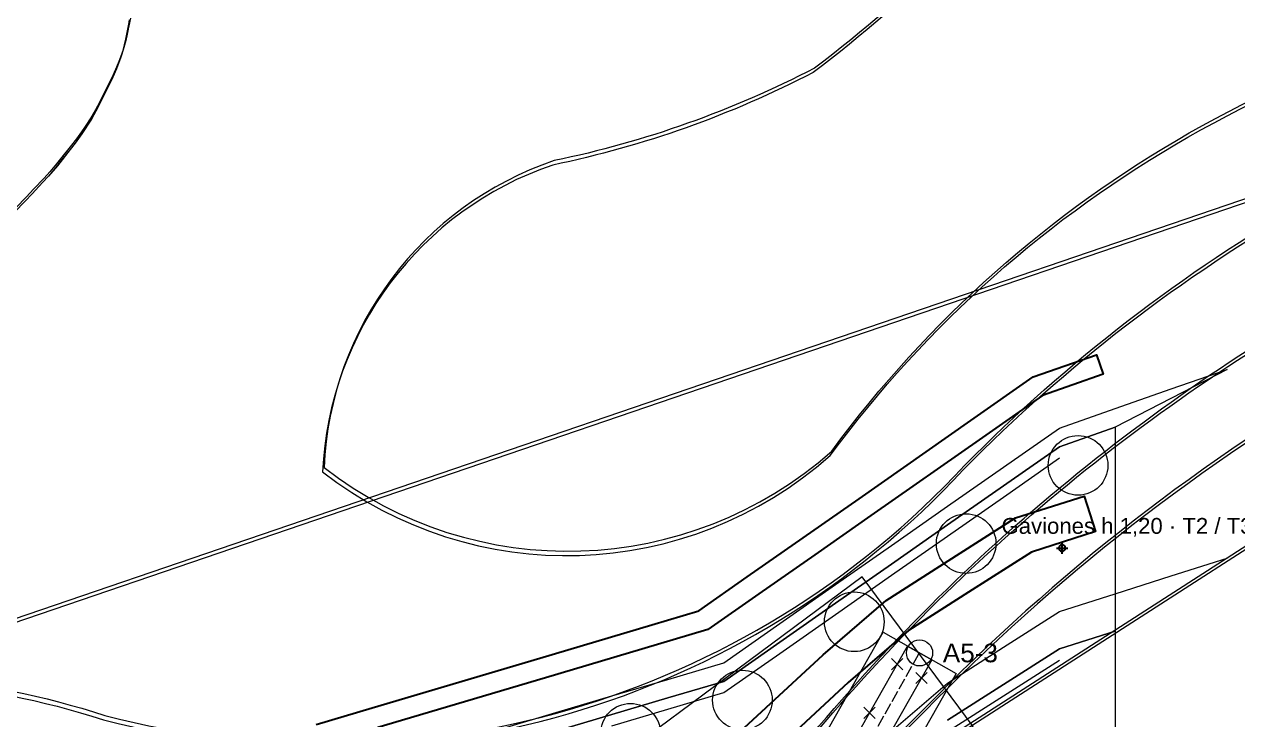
# Model space of a CAD drawing. Header units: metres. Extents: x -1097 to 1588, y -673 to 884.
# Drawn here: x 1085 to 1215.1, y 481.8 to 556.4 of the extents above; entities that cross this region are included whole.
import ezdxf

# ---------------------------------------------------------------- set-up
doc = ezdxf.new("R2010")
doc.units = ezdxf.units.M
doc.linetypes.add('DASHED', pattern=[1.524, 1.27, -0.254])
doc.layers.get('0').update_dxf_attribs({"lineweight": 0, "plot": 0})
for name, color, linetype, lineweight, plot in [('ARBOLES_PROY', 3, 'Continuous', 0, False), ('COTAS', 7, 'Continuous', 0, False), ('CRECIDA_Q100', 5, 'Continuous', 0, False), ('CRECIDA_Q2', 150, 'Continuous', 0, False), ('EXTENSIONES', 252, 'Continuous', 0, False), ('HATCHS', 7, 'Continuous', 0, False), ('REPLANTEO', 1, 'Continuous', 0, False), ('SUDS-JARDIN_LLUVIA', 4, 'Continuous', 0, False), ('SUDS-PASARELA', 30, 'Continuous', 0, False), ('TERRAZAS-GAVIONES', 8, 'Continuous', 0, False), ('TERRENO', 188, 'Continuous', 0, False), ('TEXTO', 7, 'Continuous', 0, False), ('VISTA LEJOS', 7, 'Continuous', 0, False)]:
    doc.layers.add(name, color=color, linetype=linetype, lineweight=lineweight, plot=plot)
doc.styles.add('ARIAL', font='arial.ttf')

# ---------------------------------------------------------------- blocks, each defined once
blk = doc.blocks.new('LUMINARIA')
for points in [[(-0.6, 0), (0.6, 0)], [(0.35, 0), (0.3197409101749103, 0.1423578250765301), (0.2341957122256004, 0.2601006889170879), (0.1081559480312316, 0.3328697807033037), (-0.03658496214367866, 0.3480826633788957), (-0.1749999999999999, 0.3031088913245535), (-0.2831559480312316, 0.2057248383023656), (-0.3423516602568319, 0.0727690917862159), (-0.3423516602568319, -0.07276909178621567), (-0.2831559480312316, -0.2057248383023655), (-0.1750000000000002, -0.3031088913245534), (-0.03658496214367898, -0.3480826633788957), (0.1081559480312315, -0.3328697807033038), (0.2341957122256002, -0.2601006889170881), (0.3197409101749102, -0.1423578250765303), (0.35, -8.572527594031472e-17)], [(0, -0.6), (0, 0.6)]]:
    blk.add_lwpolyline(points)

msp = doc.modelspace()

# ---------------------------------------------------------------- linework, layer by layer
at = {"layer": ''}
for points in [[(1116.264756239043, 481.335502868898), (1122.264756239043, 483.1158532776445), (1140.264756239043, 488.4569045038841), (1146.264756239043, 490.2372549126306), (1152.26459782904, 492.0175583171585), (1157.316056932935, 493.5167506330915), (1162.505236023625, 497.1439867285907), (1168.505236023625, 501.337986625807), (1174.505236023625, 505.5319865230235), (1186.505236023625, 513.9199863174564), (1193.194062199262, 518.5954756996426), (1199.98742765672, 520.9697568688371), (1200.71327341987, 518.8929449062084), (1194.206039766741, 516.6186668001764), (1187.76564270363, 512.116829363389), (1175.76564270363, 503.7288295689561), (1169.76564270363, 499.5348296717397), (1163.76564270363, 495.3408297745233), (1158.284036399746, 491.5091870620115), (1152.890509143978, 489.9084743864624), (1146.890581857749, 488.1281455520304), (1140.890581857749, 486.3477951432839), (1122.890581857749, 481.0067439170443)], [(1152.850335255886, 472.3458017572286), (1164.537452963738, 483.1378370086666), (1170.673407194869, 488.8038562975013), (1177.413873418256, 494.6204691956284), (1184.082342804662, 498.8761973381089), (1191.290589687576, 503.4764042731668), (1198.656086990628, 505.8266853001641), (1199.872055357672, 502.0159870793196), (1193.003102528457, 499.8241500796436), (1186.234218148421, 495.5043384287059), (1179.80882853889, 491.4037405548625), (1173.337622760369, 485.8194830643084), (1167.251106431469, 480.1991153721267)]]:
    msp.add_lwpolyline(points, dxfattribs=at)
at = {"layer": 'ARBOLES_PROY'}
for centre in [(1198, 509.1143237511225), (1186, 500.7263239566896), (1174, 492.3383241622566), (1162, 483.9503243678237), (1150, 480.3892698673301)]:
    msp.add_circle(centre, 3.2, dxfattribs=at)
at = {"layer": 'CRECIDA_Q100'}
msp.add_lwpolyline([(1178, 480.5968299062253), (1184, 485.774465433523), (1190, 489.6035853372506), (1196, 493.4327052409781), (1202, 495.3472651928419), (1208, 497.2618251447057), (1214, 499.1763850965694)], dxfattribs=at)
at = {"layer": 'CRECIDA_Q2'}
msp.add_lwpolyline([(1136, 480.828569049837), (1142, 482.6089194585836), (1148, 484.3892698673301), (1154, 486.1696202760766), (1160, 487.9503243678237), (1166, 492.1443242650403), (1172, 496.3383241622566), (1178, 500.5323240594731), (1184, 504.7263239566896), (1190, 508.920323853906), (1196, 513.1143237511225), (1202, 515.2113236997307), (1208, 517.308323648339), (1214, 519.4053235969471)], dxfattribs=at)
at = {"layer": 'EXTENSIONES'}
msp.add_lwpolyline([(1174.838920779766, 497.151996684344), (1134.700550056492, 467.3373828904165), (1146.626395574063, 451.2820346011073), (1186.764766297337, 481.0966483950348)], close=True, dxfattribs=at)
at = {"layer": 'HATCHS', "color": 251}
msp.add_lwpolyline([(1186.764766297337, 481.0966483950348), (1174.838920779766, 497.151996684344), (1134.700550056492, 467.3373828904165), (1146.626395574063, 451.2820346011073)], close=True, dxfattribs=at)
at = {"layer": 'REPLANTEO', "linetype": 'DASHED'}
msp.add_lwpolyline([(1128, 418), (1160, 452), (1181, 489)], dxfattribs=at)
at = {"layer": 'REPLANTEO'}
for points in [[(1177.992477562827, 487.1970386658642), (1179.192477562827, 488.3970386658642)], [(1177.992477562827, 488.3970386658642), (1179.192477562827, 487.1970386658642)], [(1180.601535308536, 485.7162221074888), (1181.801535308535, 486.9162221074888)], [(1180.601535308536, 486.9162221074888), (1181.801535308535, 485.7162221074888)], [(1175.030844446077, 481.9789231744469), (1176.230844446077, 483.1789231744469)], [(1175.030844446077, 483.1789231744469), (1176.230844446077, 481.9789231744469)]]:
    msp.add_lwpolyline(points, dxfattribs=at)
msp.add_circle((1181, 489), 1.4, dxfattribs=at)
at = {"layer": 'SUDS-JARDIN_LLUVIA'}
msp.add_lwpolyline([(1156.352978253388, 454.6908867548095), (1177.086413381437, 491.2212248375627), (1184.913586618563, 486.7787751624373), (1163.647021746612, 449.3091132451905), (1131.276899967118, 414.9158588544776), (1124.723100032882, 421.0841411455224), (1156.352978253388, 454.6908867548095)], close=True, dxfattribs=at)
msp.add_lwpolyline([(1156.352978253388, 454.6908867548095), (1177.086413381437, 491.2212248375627), (1184.913586618563, 486.7787751624373), (1163.647021746612, 449.3091132451905), (1131.276899967118, 414.9158588544776), (1124.723100032882, 421.0841411455224), (1156.352978253388, 454.6908867548095)], close=True, dxfattribs=at)
at = {"layer": 'SUDS-PASARELA'}
msp.add_lwpolyline([(1158.784326084463, 452.8969622516035), (1179.695471127146, 489.7404082791876), (1182.304528872854, 488.2595917208124), (1161.215673915537, 451.1030377483965), (1129.092299989039, 416.9719529514925), (1126.907700010961, 419.0280470485075), (1158.784326084463, 452.8969622516035)], close=True, dxfattribs=at)
at = {"layer": 'TERRAZAS-GAVIONES'}
for points in [[(1136, 480.828569049837), (1142, 482.6089194585836), (1148, 484.3892698673301), (1154, 486.1696202760766), (1160, 487.9503243678237), (1166, 492.1443242650403), (1172, 496.3383241622566), (1178, 500.5323240594731), (1184, 504.7263239566896), (1190, 508.920323853906), (1196, 513.1143237511225), (1202, 515.2113236997307), (1208, 517.308323648339), (1214, 519.4053235969471), (1202, 513.2113236997307), (1196, 511.1143237511225), (1190, 506.920323853906), (1184, 502.7263239566896), (1178, 498.5323240594731), (1172, 494.3383241622566), (1166, 490.1443242650403), (1160, 485.9503243678237), (1154, 484.1696202760766), (1148, 482.3892698673301), (1142, 480.6089194585836)], [(1142, 480.6089194585836), (1148, 482.3892698673301), (1154, 484.1696202760766), (1160, 485.9503243678237), (1166, 490.1443242650403), (1172, 494.3383241622566), (1178, 498.5323240594731), (1184, 502.7263239566896), (1190, 506.920323853906), (1196, 511.1143237511225), (1202, 513.2113236997307), (1202, 491.3472651928419), (1196, 489.4327052409781), (1190, 485.6035853372506), (1184, 481.774465433523)], [(1142, 480.6089194585836), (1148, 482.3892698673301), (1154, 484.1696202760766), (1160, 485.9503243678237), (1166, 490.1443242650403), (1172, 494.3383241622566), (1178, 498.5323240594731), (1184, 502.7263239566896), (1190, 506.920323853906), (1196, 511.1143237511225), (1202, 513.2113236997307)], [(1142, 480.6089194585836), (1148, 482.3892698673301), (1154, 484.1696202760766), (1160, 485.9503243678237), (1166, 490.1443242650403), (1172, 494.3383241622566), (1178, 498.5323240594731), (1184, 502.7263239566896), (1190, 506.920323853906), (1196, 511.1143237511225)], [(1148, 481.1892698673302), (1154, 482.9696202760766), (1160, 484.7503243678237), (1166, 488.9443242650403), (1172, 493.1383241622567), (1178, 497.3323240594731), (1184, 501.5263239566896), (1190, 505.7203238539061), (1196, 509.9143237511225)], [(1184, 481.774465433523), (1190, 485.6035853372506), (1196, 489.4327052409781), (1202, 491.3472651928419), (1202, 462.5472651928418)], [(1184, 481.774465433523), (1190, 485.6035853372506), (1196, 489.4327052409781), (1202, 491.3472651928419)], [(1184, 481.774465433523), (1190, 485.6035853372506), (1196, 489.4327052409781)], [(1184, 480.574465433523), (1190, 484.4035853372506), (1196, 488.2327052409781)]]:
    msp.add_lwpolyline(points, dxfattribs=at)
at = {"layer": 'TERRENO'}
for points in [[(819.4173944652639, 306.0824991534843, 0.154145749081641), (865.1954434574209, 354.783813133408, -0.2647455603249668), (939.1940075563825, 409.3954420383467, 0.1261837899645528), (1009.140622040685, 440.8325099819718, 0.02335148053517192), (1019.703277134765, 446.1858350872441, -0.2014991702789409), (1077.435920159761, 445.7222695486067, 0.2740252699543184), (1159.999120792802, 467.7686926531984, -0.09763304246837376), (1218.300445042979, 522.4251931882842, -0.02575816305017804), (1250.439673847016, 542.7398569048761, -0.1217905708332365), (1294.226238955241, 555.8182018618478, 0.2239233830435941), (1324.518302147705, 579.8081507529511, -0.189715301491856), (1348.574504837822, 596.1664709966077, 0.1860199776540887), (1376.088217484262, 613.1799086439802, -0.2246978064114365), (1469.117210762072, 654.6912322664081, 0.1855076572382123), (1499.566936122682, 666.6149814636825, -0.2106515916824161), (1535.207277791072, 677.617760832925)], [(1382.227261298764, 608.656947321762, -0.123503559882445), (1354.256718392912, 590.5651111188723, 0.1315022825123378), (1323.12227740461, 568.1379470327316, -0.1889323355039544), (1285.87195956191, 542.0416527395515, 0.1407426997788252), (1182.727880509067, 483.9341400540812, -0.02393353358099473), (1147.596820712518, 451.617240668778, -0.1723374534009138), (1062.842610335406, 434.7449589525728, 0.171155758552649), (940.598184358757, 391.6364507400809, -0.06604700818963342), (912.9167043687512, 375.3796656470637, -0.06604700818963342)]]:
    msp.add_lwpolyline(points, format="xyb", dxfattribs=at)
at = {"layer": 'TEXTO', "color": 141}
for points in [[(1096.190294232648, 556.6142356745346), (1095.75828623442, 554.4541894155933), (1095.422280016784, 553.2061626497103), (1094.846269347202, 551.6221285802691), (1094.347060107123, 550.5085045951797), (1093.963052996863, 549.7116874209984), (1092.926233772617, 547.6380426385819), (1092.158219571654, 546.2460126276507), (1091.150200927127, 544.6619783812581), (1090.420587414373, 543.6635567280842), (1089.892577639278, 542.9819419351785), (1088.51015203489, 541.2539043971716), (1087.550134271812, 540.1402801932214), (1086.935722897258, 539.4586653565435), (1085.812502102423, 538.249039009717), (1085.054088061172, 537.4522216464771), (1083.902066734116, 536.2713958989276)], [(546.7342416378297, 308.9289862537204), (1267.067383030858, 554.7610051925673)]]:
    msp.add_lwpolyline(points, dxfattribs=at)
at = {"layer": 'VISTA LEJOS'}
for points in [[(820.5702380799659, 307.1201314380769, 0.1514904020054806), (865.3462137750396, 355.2534905581142, -0.2647455603249668), (939.3447778740012, 409.8651194630529, 0.1261837899645528), (1009.291392358304, 441.3021874066781, 0.02335148053517192), (1019.854047452384, 446.6555125119498, -0.2014991702789409), (1077.586690477379, 446.191946973313, 0.2740252699543184), (1160.149891110421, 468.2383700779051, -0.09763304246837376), (1218.451215360597, 522.89487061299, -0.02575816305017804), (1250.590444164634, 543.2095343295819, -0.1217905708332365), (1294.377009272859, 556.287879286554, 0.2239233830435941), (1324.669072465323, 580.2778281776568, -0.189715301491856), (1348.725275155441, 596.6361484213139, 0.1860199776540887), (1376.23898780188, 613.649586068686, -0.2246978064114365), (1469.267981079691, 655.1609096911138, 0.1855076572382123), (1499.7177064403, 667.0846588883892, -0.2106515916824161), (1535.35804810869, 678.0874382576312)], [(820.4194677623474, 306.6504540133707, 0.1514904020054806), (865.1954434574211, 354.783813133408, -0.2647455603249668), (939.1940075563828, 409.3954420383467, 0.1261837899645528), (1009.140622040685, 440.8325099819718, 0.02335148053517192), (1019.703277134765, 446.1858350872441, -0.2014991702789409), (1077.435920159761, 445.7222695486067, 0.2740252699543184), (1159.999120792803, 467.7686926531984, -0.09763304246837376), (1218.300445042979, 522.4251931882842, -0.02575816305017804), (1250.439673847016, 542.7398569048761, -0.1217905708332365), (1294.226238955241, 555.8182018618478, 0.2239233830435941), (1324.518302147705, 579.8081507529511, -0.189715301491856), (1348.574504837822, 596.1664709966077, 0.1860199776540887), (1376.088217484262, 613.1799086439802, -0.2246978064114365), (1469.117210762073, 654.6912322664081, 0.1855076572382123), (1499.566936122682, 666.6149814636825, -0.2106515916824161), (1535.207277791072, 677.617760832925)], [(1258.926784154311, 617.8865620840679, 0.06005928857514456), (1197.622566132159, 579.3161085008051, -0.0667242787101558), (1169.745241225049, 551.7222898790951, -0.0688615201114449), (1141.806085128621, 541.795418192853, 0.3090575246799624), (1117.120400774576, 508.8801033536311, 0.3607924514623798), (1171.574924512119, 510.638657062535, -0.2121615360560165), (1258.85178282699, 560.3867201639682, 0.07801798965904802), (1268.044947959766, 560.9370776705782, 0.259339681900937), (1285.859014788926, 596.9328470874921, -0.3349647388601217), (1290.720283120223, 619.0616930399428, 0.252700377569923), (1258.926784155243, 617.8865620849992)], [(1258.776013836693, 617.4168846593617, 0.06005928857514456), (1197.47179581454, 578.8464310760988, -0.0667242787101558), (1169.594470907431, 551.2526124543889, -0.0688615201114449), (1141.655314811002, 541.3257407681464, 0.3090575246799624), (1116.969630456958, 508.4104259289248, 0.3607924514623798), (1171.4241541945, 510.1689796378283, -0.2121615360560165), (1258.701012509372, 559.9170427392615, 0.07801798965904802), (1267.894177642148, 560.467400245872, 0.259339681900937), (1285.708244471308, 596.4631696627854, -0.3349647388601217), (1290.569512802605, 618.5920156152366, 0.252700377569923), (1258.776013837624, 617.416884660293)], [(1258.776013836693, 617.4168846593617, 0.06005928857514456), (1197.47179581454, 578.8464310760988, -0.0667242787101558), (1169.594470907431, 551.2526124543889, -0.0688615201114449), (1141.655314811003, 541.3257407681464, 0.3090575246799624), (1116.969630456958, 508.4104259289248, 0.3607924514623798), (1171.4241541945, 510.1689796378283, -0.2121615360560165), (1258.701012509372, 559.9170427392615, 0.07801798965904802), (1267.894177642148, 560.467400245872, 0.259339681900937), (1285.708244471308, 596.4631696627854, -0.3349647388601217), (1290.569512802605, 618.5920156152366, 0.252700377569923), (1258.776013837625, 617.416884660293)], [(1382.227261298765, 608.656947321762, -0.123503559882445), (1354.256718392912, 590.5651111188723, 0.1315022825123378), (1323.12227740461, 568.1379470327316, -0.1889323355039544), (1285.871959561911, 542.0416527395515, 0.1407426997788252), (1182.727880509068, 483.9341400540812, -0.02393353358099473), (1147.596820712518, 451.617240668778, -0.1723374534009138), (1062.842610335406, 434.7449589525728, 0.1229326523904427), (972.6252323388317, 412.3872195784603, 0.1092520949236834)], [(1382.378031616383, 609.1266247464682, -0.123503559882445), (1354.407488710531, 591.034788543579, 0.1315022825123378), (1323.273047722228, 568.6076244574379, -0.1889323355039544), (1286.022729879529, 542.5113301642582, 0.1407426997788252), (1182.878650826686, 484.403817478787, -0.02393353358099473), (1147.747591030136, 452.0869180934842, -0.1723374534009138), (1062.993380653024, 435.214636377279, 0.1229326523904427), (972.7760026564501, 412.8568970031661, 0.1092520949236834)], [(806.8061895960057, 406.0073185472161, -0.08602497752655446), (882.3340868906164, 437.3501672178841), (882.3340868989983, 437.3501672197472, -0.0105456306691582), (931.1479980128863, 444.483622115325, 0.1337336085015917), (1015.496096686744, 471.6336129812862, -0.2270032056045967), (1093.611495538898, 482.3071363076911, 0.2770878085747575), (1185.874538322263, 509.1502683733002, -0.1379877893302887), (1265.89390982157, 554.8663404520939, 0.1395079484555171), (1332.524371364438, 594.8863192295989)], [(806.655419278387, 405.5376411225094, -0.08602497752655446), (882.1833165729977, 436.8804897931783), (882.1833165813796, 436.8804897950409, -0.0105456306691582), (930.9972276952676, 444.0139446906193, 0.1337336085015917), (1015.345326369125, 471.16393555658, -0.2270032056045967), (1093.46072522128, 481.8374588829844, 0.2770878085747575), (1185.723768004645, 508.6805909485935, -0.1379877893302887), (1265.743139503952, 554.3966630273877, 0.1395079484555171), (1332.373601046819, 594.4166418048932)], [(806.6554192783872, 405.5376411225094, -0.08602497752655446), (882.1833165729979, 436.8804897931783), (882.1833165813798, 436.8804897950409, -0.0105456306691582), (930.9972276952678, 444.0139446906193, 0.1337336085015917), (1015.345326369126, 471.16393555658, -0.2270032056045967), (1093.46072522128, 481.8374588829844, 0.2770878085747575), (1185.723768004645, 508.6805909485935, -0.1379877893302887), (1265.743139503952, 554.3966630273877, 0.1395079484555171), (1332.373601046819, 594.4166418048932)]]:
    msp.add_lwpolyline(points, format="xyb", dxfattribs=at)
for points in [[(1096.228694942277, 556.8926416202827), (1096.103892631326, 556.1822264162271), (1095.844687832016, 554.8861986589997), (1095.691084988844, 554.2045840560837), (1095.489481256772, 553.4557679905935), (1095.307077880446, 552.8893558294891), (1094.961471480746, 551.9389353930397), (1094.721467039045, 551.3437225879549), (1094.347060107123, 550.5085045951797), (1093.963052996863, 549.7116874209984), (1093.185438601728, 548.1564538800536), (1092.772630961109, 547.3596366881771), (1092.311822426934, 546.5244186572178), (1091.956615851689, 545.9292057925283), (1091.351804654542, 544.9787852284877), (1090.967797545213, 544.4123729630752), (1090.420587414373, 543.6635567280842), (1089.892577639278, 542.9819419351785), (1088.855758443903, 541.6859137914522), (1088.27014760064, 540.9754983536346), (1087.550134271812, 540.1402801932214), (1086.935722897258, 539.4586653565435), (1085.812502102423, 538.249039009717), (1085.054088061172, 537.4522216464771), (1083.902066734116, 536.2713958989276)], [(1096.228694942277, 556.8926416202827), (1096.103892631326, 556.1822264162271), (1095.844687832017, 554.8861986589997), (1095.691084988844, 554.2045840560837), (1095.489481256772, 553.4557679905935), (1095.307077880446, 552.8893558294891), (1094.961471480746, 551.9389353930397), (1094.721467039045, 551.3437225879549), (1094.347060107123, 550.5085045951797), (1093.963052996863, 549.7116874209984), (1093.185438601729, 548.1564538800536), (1092.772630961109, 547.3596366881771), (1092.311822426934, 546.5244186572178), (1091.956615851689, 545.9292057925283), (1091.351804654543, 544.9787852284877), (1090.967797545213, 544.4123729630752), (1090.420587414373, 543.6635567280842), (1089.892577639278, 542.9819419351785), (1088.855758443903, 541.6859137914522), (1088.27014760064, 540.9754983536346), (1087.550134271812, 540.1402801932214), (1086.935722897258, 539.4586653565435), (1085.812502102424, 538.249039009717), (1085.054088061173, 537.4522216464771), (1083.902066734117, 536.2713958989276)], [(1096.190294232648, 556.6142356745346), (1095.75828623442, 554.4541894155933), (1095.422280016784, 553.2061626497103), (1094.846269347202, 551.6221285802691), (1094.347060107123, 550.5085045951797), (1093.963052996863, 549.7116874209984), (1092.926233772617, 547.6380426385819), (1092.158219571654, 546.2460126276507), (1091.150200927127, 544.6619783812581), (1090.420587414373, 543.6635567280842), (1089.892577639278, 542.9819419351785), (1088.51015203489, 541.2539043971716), (1087.550134271812, 540.1402801932214), (1086.935722897258, 539.4586653565435), (1085.812502102424, 538.249039009717), (1085.054088061173, 537.4522216464771), (1083.902066734117, 536.2713958989276)], [(1096.341064550266, 557.0839130992408), (1095.909056552038, 554.9238668402991), (1095.573050334402, 553.675840074417), (1094.99703966482, 552.0918060049748), (1094.497830424741, 550.9781820198859), (1094.113823314481, 550.181364845705), (1093.077004090235, 548.1077200632881), (1092.308989889272, 546.7156900523569), (1091.300971244746, 545.1316558059639), (1090.571357731991, 544.13323415279), (1090.043347956896, 543.4516193598852), (1088.660922352508, 541.7235818218778), (1087.70090458943, 540.6099576179281), (1087.086493214876, 539.9283427812502), (1085.963272420042, 538.7187164344232), (1085.204858378791, 537.9218990711829), (1084.052837051735, 536.7410733236338)], [(1096.254662948944, 556.6519038409328), (1095.995458149635, 555.3558760837059), (1095.841855306462, 554.6742614807899), (1095.64025157439, 553.9254454153001), (1095.457848198064, 553.3590332541949), (1095.112241798364, 552.408612817746), (1094.872237356663, 551.8134000126611), (1094.497830424741, 550.9781820198859), (1094.113823314481, 550.181364845705), (1093.336208919347, 548.6261313047598), (1092.923401278727, 547.8293141128829), (1092.462592744552, 546.994096081924), (1092.107386169308, 546.398883217234), (1091.502574972161, 545.4484626531939), (1091.118567862832, 544.882050387781), (1090.571357731991, 544.13323415279), (1090.043347956896, 543.4516193598852), (1089.006528761522, 542.155591216158), (1088.420917918258, 541.4451757783409), (1087.70090458943, 540.6099576179281), (1087.086493214876, 539.9283427812502), (1085.963272420042, 538.7187164344232), (1085.204858378791, 537.9218990711829), (1084.052837051735, 536.7410733236338)], [(546.7342416378299, 308.9289862537204), (1267.067383030858, 554.7610051925673)], [(546.8850119554484, 309.3986636784271), (1267.218153348476, 555.230682617273)], [(1296.535, 552.278), (1184.768, 480.36)], [(1296.384, 551.808), (1184.617, 479.891)]]:
    msp.add_lwpolyline(points, dxfattribs=at)

# ---------------------------------------------------------------- block references
at = {"layer": ''}
msp.add_blockref('LUMINARIA', (1196.293211259437, 500.2441959736617), dxfattribs=at)

# ---------------------------------------------------------------- texts
at = {"layer": 'COTAS', "style": 'ARIAL'}
msp.add_text('Gaviones h 1,20 · T2 / T3 +331.20', height=1.7, dxfattribs=at).set_placement((1189.79100569892, 501.7742368410314))
at = {"layer": 'REPLANTEO', "style": 'ARIAL'}
msp.add_text('A5-3', height=2, dxfattribs=at).set_placement((1183.5, 488))

doc.saveas('drawing.dxf')
